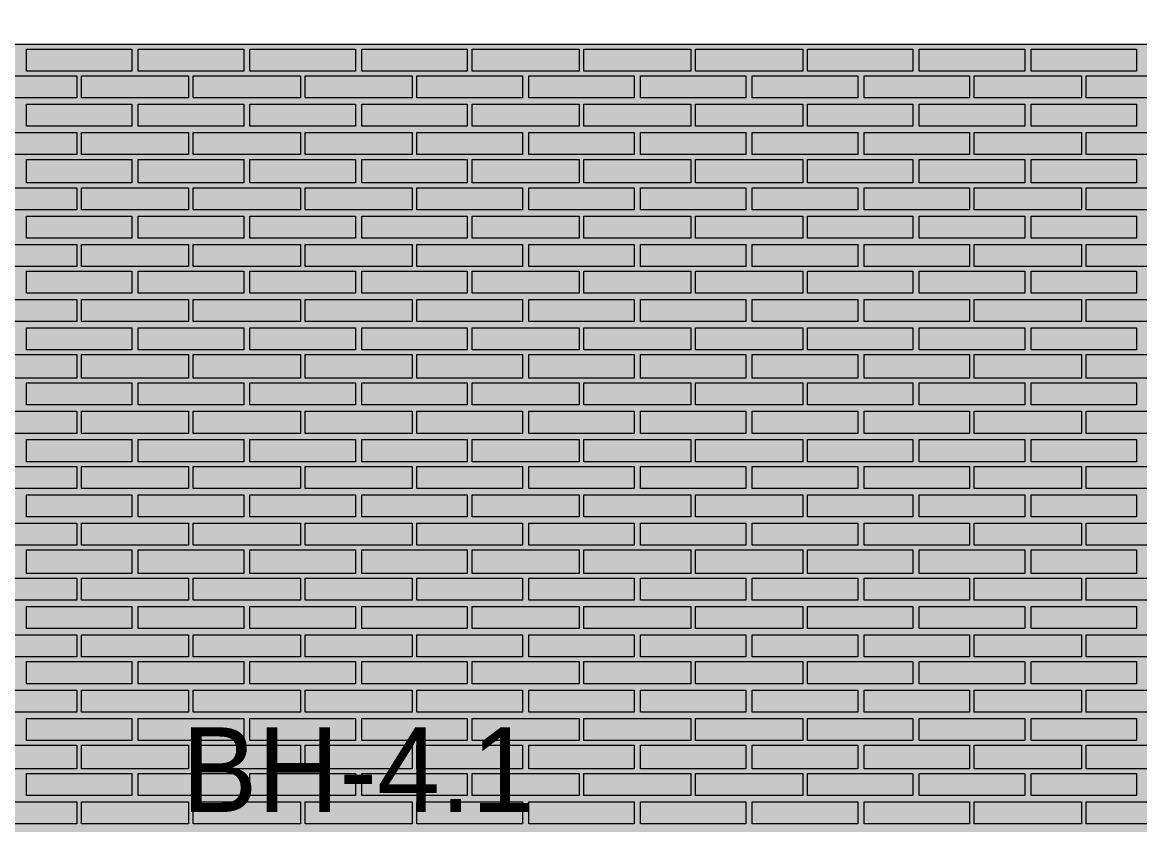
# Model space of a CAD drawing. Header units: millimetres. Extents: x -28928 to 100580, y -22867 to 36490.
# Drawn here: x 41017 to 44019, y 27993 to 30148 of the extents above; entities that cross this region are included whole.
import ezdxf

# ---------------------------------------------------------------- set-up
doc = ezdxf.new("R2010")
doc.units = ezdxf.units.MM
doc.layers.add('PDF _Геометрия', color=7, linetype='Continuous', true_color=0x8f8e8d)
doc.layers.add('PDF _Сплошная заливка', color=7, linetype='Continuous', true_color=0xffffff)
doc.layers.add('PDF _Текст', color=7, linetype='Continuous')

msp = doc.modelspace()

# ---------------------------------------------------------------- hatches: boundary and pattern name
at = {"layer": 'PDF _Сплошная заливка', "true_color": 0xdcd6cf, "transparency": 33554559}
msp.add_hatch(color=254, dxfattribs=at).paths.add_polyline_path([(19133.7, 30089.1), (19133.7, 16343.4), (52641.4, 16343.4), (52641.4, 30089.1)])

# ---------------------------------------------------------------- linework, layer by layer
at = {"layer": 'PDF _Геометрия', "color": 7, "lineweight": 9}
msp.add_lwpolyline([(82320.3, 30089.1), (82320.3, 30207.6), (82320.3, 30089.1), (-21934.3, 30089.1), (-21934.3, 30207.6), (82320.3, 30207.6)], dxfattribs=at)
at = {"layer": 'PDF _Геометрия', "lineweight": 9}
for points in [[(41311.4, 30076.4), (41311.4, 30017.2), (41028, 30017.2), (41028, 30076.4)], [(41611.8, 30076.4), (41611.8, 30017.2), (41328.4, 30017.2), (41328.4, 30076.4)], [(41912.2, 30076.4), (41912.2, 30017.2), (41628.7, 30017.2), (41628.7, 30076.4)], [(42212.6, 30076.4), (42212.6, 30017.2), (41929.1, 30017.2), (41929.1, 30076.4)], [(42513, 30076.4), (42513, 30017.2), (42225.3, 30017.2), (42225.3, 30076.4)], [(42813.4, 30076.4), (42813.4, 30017.2), (42525.7, 30017.2), (42525.7, 30076.4)], [(43113.7, 30076.4), (43113.7, 30017.2), (42826.1, 30017.2), (42826.1, 30076.4)], [(43409.9, 30076.4), (43409.9, 30017.2), (43126.4, 30017.2), (43126.4, 30076.4)], [(43710.3, 30076.4), (43710.3, 30017.2), (43426.8, 30017.2), (43426.8, 30076.4)], [(44010.7, 30076.4), (44010.7, 30017.2), (43727.2, 30017.2), (43727.2, 30076.4)], [(41163.4, 29945.3), (41019.5, 29945.3), (40879.9, 29945.3), (40879.9, 30004.5), (41019.5, 30004.5), (41163.4, 30004.5)], [(41463.7, 29945.3), (41319.9, 29945.3), (41176.1, 29945.3), (41176.1, 30004.5), (41319.9, 30004.5), (41463.7, 30004.5)], [(41764.1, 29945.3), (41620.3, 29945.3), (41476.4, 29945.3), (41476.4, 30004.5), (41620.3, 30004.5), (41764.1, 30004.5)], [(42064.5, 29945.3), (41920.7, 29945.3), (41776.8, 29945.3), (41776.8, 30004.5), (41920.7, 30004.5), (42064.5, 30004.5)], [(42360.7, 29945.3), (42221.1, 29945.3), (42077.2, 29945.3), (42077.2, 30004.5), (42221.1, 30004.5), (42360.7, 30004.5)], [(42661.1, 29945.3), (42521.4, 29945.3), (42377.6, 29945.3), (42377.6, 30004.5), (42521.4, 30004.5), (42661.1, 30004.5)], [(42961.4, 29945.3), (42817.6, 29945.3), (42678, 29945.3), (42678, 30004.5), (42817.6, 30004.5), (42961.4, 30004.5)], [(43261.8, 29945.3), (43118, 29945.3), (42978.4, 29945.3), (42978.4, 30004.5), (43118, 30004.5), (43261.8, 30004.5)], [(43562.2, 29945.3), (43418.4, 29945.3), (43278.7, 29945.3), (43278.7, 30004.5), (43418.4, 30004.5), (43562.2, 30004.5)], [(43862.6, 29945.3), (43718.7, 29945.3), (43574.9, 29945.3), (43574.9, 30004.5), (43718.7, 30004.5), (43862.6, 30004.5)], [(44163, 29945.3), (44019.1, 29945.3), (43875.3, 29945.3), (43875.3, 30004.5), (44019.1, 30004.5), (44163, 30004.5)], [(41311.4, 29928.4), (41311.4, 29869.1), (41028, 29869.1), (41028, 29928.4)], [(41611.8, 29928.4), (41611.8, 29869.1), (41328.4, 29869.1), (41328.4, 29928.4)], [(41912.2, 29928.4), (41912.2, 29869.1), (41628.7, 29869.1), (41628.7, 29928.4)], [(42212.6, 29928.4), (42212.6, 29869.1), (41929.1, 29869.1), (41929.1, 29928.4)], [(42513, 29928.4), (42513, 29869.1), (42225.3, 29869.1), (42225.3, 29928.4)], [(42813.4, 29928.4), (42813.4, 29869.1), (42525.7, 29869.1), (42525.7, 29928.4)], [(43113.7, 29928.4), (43113.7, 29869.1), (42826.1, 29869.1), (42826.1, 29928.4)], [(43409.9, 29928.4), (43409.9, 29869.1), (43126.4, 29869.1), (43126.4, 29928.4)], [(43710.3, 29928.4), (43710.3, 29869.1), (43426.8, 29869.1), (43426.8, 29928.4)], [(44010.7, 29928.4), (44010.7, 29869.1), (43727.2, 29869.1), (43727.2, 29928.4)], [(41163.4, 29793), (41019.5, 29793), (40879.9, 29793), (40879.9, 29852.2), (41019.5, 29852.2), (41163.4, 29852.2)], [(41463.7, 29793), (41319.9, 29793), (41176.1, 29793), (41176.1, 29852.2), (41319.9, 29852.2), (41463.7, 29852.2)], [(41764.1, 29793), (41620.3, 29793), (41476.4, 29793), (41476.4, 29852.2), (41620.3, 29852.2), (41764.1, 29852.2)], [(42064.5, 29793), (41920.7, 29793), (41776.8, 29793), (41776.8, 29852.2), (41920.7, 29852.2), (42064.5, 29852.2)], [(42360.7, 29793), (42221.1, 29793), (42077.2, 29793), (42077.2, 29852.2), (42221.1, 29852.2), (42360.7, 29852.2)], [(42661.1, 29793), (42521.4, 29793), (42377.6, 29793), (42377.6, 29852.2), (42521.4, 29852.2), (42661.1, 29852.2)], [(42961.4, 29793), (42817.6, 29793), (42678, 29793), (42678, 29852.2), (42817.6, 29852.2), (42961.4, 29852.2)], [(43261.8, 29793), (43118, 29793), (42978.4, 29793), (42978.4, 29852.2), (43118, 29852.2), (43261.8, 29852.2)], [(43562.2, 29793), (43418.4, 29793), (43278.7, 29793), (43278.7, 29852.2), (43418.4, 29852.2), (43562.2, 29852.2)], [(43862.6, 29793), (43718.7, 29793), (43574.9, 29793), (43574.9, 29852.2), (43718.7, 29852.2), (43862.6, 29852.2)], [(44163, 29793), (44019.1, 29793), (43875.3, 29793), (43875.3, 29852.2), (44019.1, 29852.2), (44163, 29852.2)], [(41311.4, 29780.3), (41311.4, 29716.8), (41028, 29716.8), (41028, 29780.3)], [(41611.8, 29780.3), (41611.8, 29716.8), (41328.4, 29716.8), (41328.4, 29780.3)], [(41912.2, 29780.3), (41912.2, 29716.8), (41628.7, 29716.8), (41628.7, 29780.3)], [(42212.6, 29780.3), (42212.6, 29716.8), (41929.1, 29716.8), (41929.1, 29780.3)], [(42513, 29780.3), (42513, 29716.8), (42225.3, 29716.8), (42225.3, 29780.3)], [(42813.4, 29780.3), (42813.4, 29716.8), (42525.7, 29716.8), (42525.7, 29780.3)], [(43113.7, 29780.3), (43113.7, 29716.8), (42826.1, 29716.8), (42826.1, 29780.3)], [(43409.9, 29780.3), (43409.9, 29716.8), (43126.4, 29716.8), (43126.4, 29780.3)], [(43710.3, 29780.3), (43710.3, 29716.8), (43426.8, 29716.8), (43426.8, 29780.3)], [(44010.7, 29780.3), (44010.7, 29716.8), (43727.2, 29716.8), (43727.2, 29780.3)], [(41163.4, 29644.9), (41019.5, 29644.9), (40879.9, 29644.9), (40879.9, 29704.1), (41019.5, 29704.1), (41163.4, 29704.1)], [(41463.7, 29644.9), (41319.9, 29644.9), (41176.1, 29644.9), (41176.1, 29704.1), (41319.9, 29704.1), (41463.7, 29704.1)], [(41764.1, 29644.9), (41620.3, 29644.9), (41476.4, 29644.9), (41476.4, 29704.1), (41620.3, 29704.1), (41764.1, 29704.1)], [(42064.5, 29644.9), (41920.7, 29644.9), (41776.8, 29644.9), (41776.8, 29704.1), (41920.7, 29704.1), (42064.5, 29704.1)], [(42360.7, 29644.9), (42221.1, 29644.9), (42077.2, 29644.9), (42077.2, 29704.1), (42221.1, 29704.1), (42360.7, 29704.1)], [(42661.1, 29644.9), (42521.4, 29644.9), (42377.6, 29644.9), (42377.6, 29704.1), (42521.4, 29704.1), (42661.1, 29704.1)], [(42961.4, 29644.9), (42817.6, 29644.9), (42678, 29644.9), (42678, 29704.1), (42817.6, 29704.1), (42961.4, 29704.1)], [(43261.8, 29644.9), (43118, 29644.9), (42978.4, 29644.9), (42978.4, 29704.1), (43118, 29704.1), (43261.8, 29704.1)], [(43562.2, 29644.9), (43418.4, 29644.9), (43278.7, 29644.9), (43278.7, 29704.1), (43418.4, 29704.1), (43562.2, 29704.1)], [(43862.6, 29644.9), (43718.7, 29644.9), (43574.9, 29644.9), (43574.9, 29704.1), (43718.7, 29704.1), (43862.6, 29704.1)], [(44163, 29644.9), (44019.1, 29644.9), (43875.3, 29644.9), (43875.3, 29704.1), (44019.1, 29704.1), (44163, 29704.1)], [(41311.4, 29628), (41311.4, 29568.7), (41028, 29568.7), (41028, 29628)], [(41611.8, 29628), (41611.8, 29568.7), (41328.4, 29568.7), (41328.4, 29628)], [(41912.2, 29628), (41912.2, 29568.7), (41628.7, 29568.7), (41628.7, 29628)], [(42212.6, 29628), (42212.6, 29568.7), (41929.1, 29568.7), (41929.1, 29628)], [(42513, 29628), (42513, 29568.7), (42225.3, 29568.7), (42225.3, 29628)], [(42813.4, 29628), (42813.4, 29568.7), (42525.7, 29568.7), (42525.7, 29628)], [(43113.7, 29628), (43113.7, 29568.7), (42826.1, 29568.7), (42826.1, 29628)], [(43409.9, 29628), (43409.9, 29568.7), (43126.4, 29568.7), (43126.4, 29628)], [(43710.3, 29628), (43710.3, 29568.7), (43426.8, 29568.7), (43426.8, 29628)], [(44010.7, 29628), (44010.7, 29568.7), (43727.2, 29568.7), (43727.2, 29628)], [(41163.4, 29492.6), (41019.5, 29492.6), (40879.9, 29492.6), (40879.9, 29551.8), (41019.5, 29551.8), (41163.4, 29551.8)], [(41463.7, 29492.6), (41319.9, 29492.6), (41176.1, 29492.6), (41176.1, 29551.8), (41319.9, 29551.8), (41463.7, 29551.8)], [(41764.1, 29492.6), (41620.3, 29492.6), (41476.4, 29492.6), (41476.4, 29551.8), (41620.3, 29551.8), (41764.1, 29551.8)], [(42064.5, 29492.6), (41920.7, 29492.6), (41776.8, 29492.6), (41776.8, 29551.8), (41920.7, 29551.8), (42064.5, 29551.8)], [(42360.7, 29492.6), (42221.1, 29492.6), (42077.2, 29492.6), (42077.2, 29551.8), (42221.1, 29551.8), (42360.7, 29551.8)], [(42661.1, 29492.6), (42521.4, 29492.6), (42377.6, 29492.6), (42377.6, 29551.8), (42521.4, 29551.8), (42661.1, 29551.8)], [(42961.4, 29492.6), (42817.6, 29492.6), (42678, 29492.6), (42678, 29551.8), (42817.6, 29551.8), (42961.4, 29551.8)], [(43261.8, 29492.6), (43118, 29492.6), (42978.4, 29492.6), (42978.4, 29551.8), (43118, 29551.8), (43261.8, 29551.8)], [(43562.2, 29492.6), (43418.4, 29492.6), (43278.7, 29492.6), (43278.7, 29551.8), (43418.4, 29551.8), (43562.2, 29551.8)], [(43862.6, 29492.6), (43718.7, 29492.6), (43574.9, 29492.6), (43574.9, 29551.8), (43718.7, 29551.8), (43862.6, 29551.8)], [(44163, 29492.6), (44019.1, 29492.6), (43875.3, 29492.6), (43875.3, 29551.8), (44019.1, 29551.8), (44163, 29551.8)], [(41311.4, 29479.9), (41311.4, 29420.7), (41028, 29420.7), (41028, 29479.9)], [(41611.8, 29479.9), (41611.8, 29420.7), (41328.4, 29420.7), (41328.4, 29479.9)], [(41912.2, 29479.9), (41912.2, 29420.7), (41628.7, 29420.7), (41628.7, 29479.9)], [(42212.6, 29479.9), (42212.6, 29420.7), (41929.1, 29420.7), (41929.1, 29479.9)], [(42513, 29479.9), (42513, 29420.7), (42225.3, 29420.7), (42225.3, 29479.9)], [(42813.4, 29479.9), (42813.4, 29420.7), (42525.7, 29420.7), (42525.7, 29479.9)], [(43113.7, 29479.9), (43113.7, 29420.7), (42826.1, 29420.7), (42826.1, 29479.9)], [(43409.9, 29479.9), (43409.9, 29420.7), (43126.4, 29420.7), (43126.4, 29479.9)], [(43710.3, 29479.9), (43710.3, 29420.7), (43426.8, 29420.7), (43426.8, 29479.9)], [(44010.7, 29479.9), (44010.7, 29420.7), (43727.2, 29420.7), (43727.2, 29479.9)], [(41163.4, 29344.5), (41019.5, 29344.5), (40879.9, 29344.5), (40879.9, 29403.7), (41019.5, 29403.7), (41163.4, 29403.7)], [(41463.7, 29344.5), (41319.9, 29344.5), (41176.1, 29344.5), (41176.1, 29403.7), (41319.9, 29403.7), (41463.7, 29403.7)], [(41764.1, 29344.5), (41620.3, 29344.5), (41476.4, 29344.5), (41476.4, 29403.7), (41620.3, 29403.7), (41764.1, 29403.7)], [(42064.5, 29344.5), (41920.7, 29344.5), (41776.8, 29344.5), (41776.8, 29403.7), (41920.7, 29403.7), (42064.5, 29403.7)], [(42360.7, 29344.5), (42221.1, 29344.5), (42077.2, 29344.5), (42077.2, 29403.7), (42221.1, 29403.7), (42360.7, 29403.7)], [(42661.1, 29344.5), (42521.4, 29344.5), (42377.6, 29344.5), (42377.6, 29403.7), (42521.4, 29403.7), (42661.1, 29403.7)], [(42961.4, 29344.5), (42817.6, 29344.5), (42678, 29344.5), (42678, 29403.7), (42817.6, 29403.7), (42961.4, 29403.7)], [(43261.8, 29344.5), (43118, 29344.5), (42978.4, 29344.5), (42978.4, 29403.7), (43118, 29403.7), (43261.8, 29403.7)], [(43562.2, 29344.5), (43418.4, 29344.5), (43278.7, 29344.5), (43278.7, 29403.7), (43418.4, 29403.7), (43562.2, 29403.7)], [(43862.6, 29344.5), (43718.7, 29344.5), (43574.9, 29344.5), (43574.9, 29403.7), (43718.7, 29403.7), (43862.6, 29403.7)], [(44163, 29344.5), (44019.1, 29344.5), (43875.3, 29344.5), (43875.3, 29403.7), (44019.1, 29403.7), (44163, 29403.7)], [(41311.4, 29327.6), (41311.4, 29268.4), (41028, 29268.4), (41028, 29327.6)], [(41611.8, 29327.6), (41611.8, 29268.4), (41328.4, 29268.4), (41328.4, 29327.6)], [(41912.2, 29327.6), (41912.2, 29268.4), (41628.7, 29268.4), (41628.7, 29327.6)], [(42212.6, 29327.6), (42212.6, 29268.4), (41929.1, 29268.4), (41929.1, 29327.6)], [(42513, 29327.6), (42513, 29268.4), (42225.3, 29268.4), (42225.3, 29327.6)], [(42813.4, 29327.6), (42813.4, 29268.4), (42525.7, 29268.4), (42525.7, 29327.6)], [(43113.7, 29327.6), (43113.7, 29268.4), (42826.1, 29268.4), (42826.1, 29327.6)], [(43409.9, 29327.6), (43409.9, 29268.4), (43126.4, 29268.4), (43126.4, 29327.6)], [(43710.3, 29327.6), (43710.3, 29268.4), (43426.8, 29268.4), (43426.8, 29327.6)], [(44010.7, 29327.6), (44010.7, 29268.4), (43727.2, 29268.4), (43727.2, 29327.6)], [(41163.4, 29192.2), (41019.5, 29192.2), (40879.9, 29192.2), (40879.9, 29255.7), (41019.5, 29255.7), (41163.4, 29255.7)], [(41463.7, 29192.2), (41319.9, 29192.2), (41176.1, 29192.2), (41176.1, 29255.7), (41319.9, 29255.7), (41463.7, 29255.7)], [(41764.1, 29192.2), (41620.3, 29192.2), (41476.4, 29192.2), (41476.4, 29255.7), (41620.3, 29255.7), (41764.1, 29255.7)], [(42064.5, 29192.2), (41920.7, 29192.2), (41776.8, 29192.2), (41776.8, 29255.7), (41920.7, 29255.7), (42064.5, 29255.7)], [(42360.7, 29192.2), (42221.1, 29192.2), (42077.2, 29192.2), (42077.2, 29255.7), (42221.1, 29255.7), (42360.7, 29255.7)], [(42661.1, 29192.2), (42521.4, 29192.2), (42377.6, 29192.2), (42377.6, 29255.7), (42521.4, 29255.7), (42661.1, 29255.7)], [(42961.4, 29192.2), (42817.6, 29192.2), (42678, 29192.2), (42678, 29255.7), (42817.6, 29255.7), (42961.4, 29255.7)], [(43261.8, 29192.2), (43118, 29192.2), (42978.4, 29192.2), (42978.4, 29255.7), (43118, 29255.7), (43261.8, 29255.7)], [(43562.2, 29192.2), (43418.4, 29192.2), (43278.7, 29192.2), (43278.7, 29255.7), (43418.4, 29255.7), (43562.2, 29255.7)], [(43862.6, 29192.2), (43718.7, 29192.2), (43574.9, 29192.2), (43574.9, 29255.7), (43718.7, 29255.7), (43862.6, 29255.7)], [(44163, 29192.2), (44019.1, 29192.2), (43875.3, 29192.2), (43875.3, 29255.7), (44019.1, 29255.7), (44163, 29255.7)], [(41311.4, 29179.5), (41311.4, 29120.3), (41028, 29120.3), (41028, 29179.5)], [(41611.8, 29179.5), (41611.8, 29120.3), (41328.4, 29120.3), (41328.4, 29179.5)], [(41912.2, 29179.5), (41912.2, 29120.3), (41628.7, 29120.3), (41628.7, 29179.5)], [(42212.6, 29179.5), (42212.6, 29120.3), (41929.1, 29120.3), (41929.1, 29179.5)], [(42513, 29179.5), (42513, 29120.3), (42225.3, 29120.3), (42225.3, 29179.5)], [(42813.4, 29179.5), (42813.4, 29120.3), (42525.7, 29120.3), (42525.7, 29179.5)], [(43113.7, 29179.5), (43113.7, 29120.3), (42826.1, 29120.3), (42826.1, 29179.5)], [(43409.9, 29179.5), (43409.9, 29120.3), (43126.4, 29120.3), (43126.4, 29179.5)], [(43710.3, 29179.5), (43710.3, 29120.3), (43426.8, 29120.3), (43426.8, 29179.5)], [(44010.7, 29179.5), (44010.7, 29120.3), (43727.2, 29120.3), (43727.2, 29179.5)], [(41163.4, 29044.1), (41019.5, 29044.1), (40879.9, 29044.1), (40879.9, 29103.4), (41019.5, 29103.4), (41163.4, 29103.4)], [(41463.7, 29044.1), (41319.9, 29044.1), (41176.1, 29044.1), (41176.1, 29103.4), (41319.9, 29103.4), (41463.7, 29103.4)], [(41764.1, 29044.1), (41620.3, 29044.1), (41476.4, 29044.1), (41476.4, 29103.4), (41620.3, 29103.4), (41764.1, 29103.4)], [(42064.5, 29044.1), (41920.7, 29044.1), (41776.8, 29044.1), (41776.8, 29103.4), (41920.7, 29103.4), (42064.5, 29103.4)], [(42360.7, 29044.1), (42221.1, 29044.1), (42077.2, 29044.1), (42077.2, 29103.4), (42221.1, 29103.4), (42360.7, 29103.4)], [(42661.1, 29044.1), (42521.4, 29044.1), (42377.6, 29044.1), (42377.6, 29103.4), (42521.4, 29103.4), (42661.1, 29103.4)], [(42961.4, 29044.1), (42817.6, 29044.1), (42678, 29044.1), (42678, 29103.4), (42817.6, 29103.4), (42961.4, 29103.4)], [(43261.8, 29044.1), (43118, 29044.1), (42978.4, 29044.1), (42978.4, 29103.4), (43118, 29103.4), (43261.8, 29103.4)], [(43562.2, 29044.1), (43418.4, 29044.1), (43278.7, 29044.1), (43278.7, 29103.4), (43418.4, 29103.4), (43562.2, 29103.4)], [(43862.6, 29044.1), (43718.7, 29044.1), (43574.9, 29044.1), (43574.9, 29103.4), (43718.7, 29103.4), (43862.6, 29103.4)], [(44163, 29044.1), (44019.1, 29044.1), (43875.3, 29044.1), (43875.3, 29103.4), (44019.1, 29103.4), (44163, 29103.4)], [(41311.4, 29027.2), (41311.4, 28968), (41028, 28968), (41028, 29027.2)], [(41611.8, 29027.2), (41611.8, 28968), (41328.4, 28968), (41328.4, 29027.2)], [(41912.2, 29027.2), (41912.2, 28968), (41628.7, 28968), (41628.7, 29027.2)], [(42212.6, 29027.2), (42212.6, 28968), (41929.1, 28968), (41929.1, 29027.2)], [(42513, 29027.2), (42513, 28968), (42225.3, 28968), (42225.3, 29027.2)], [(42813.4, 29027.2), (42813.4, 28968), (42525.7, 28968), (42525.7, 29027.2)], [(43113.7, 29027.2), (43113.7, 28968), (42826.1, 28968), (42826.1, 29027.2)], [(43409.9, 29027.2), (43409.9, 28968), (43126.4, 28968), (43126.4, 29027.2)], [(43710.3, 29027.2), (43710.3, 28968), (43426.8, 28968), (43426.8, 29027.2)], [(44010.7, 29027.2), (44010.7, 28968), (43727.2, 28968), (43727.2, 29027.2)], [(41163.4, 28896), (41019.5, 28896), (40879.9, 28896), (40879.9, 28955.3), (41019.5, 28955.3), (41163.4, 28955.3)], [(41463.7, 28896), (41319.9, 28896), (41176.1, 28896), (41176.1, 28955.3), (41319.9, 28955.3), (41463.7, 28955.3)], [(41764.1, 28896), (41620.3, 28896), (41476.4, 28896), (41476.4, 28955.3), (41620.3, 28955.3), (41764.1, 28955.3)], [(42064.5, 28896), (41920.7, 28896), (41776.8, 28896), (41776.8, 28955.3), (41920.7, 28955.3), (42064.5, 28955.3)], [(42360.7, 28896), (42221.1, 28896), (42077.2, 28896), (42077.2, 28955.3), (42221.1, 28955.3), (42360.7, 28955.3)], [(42661.1, 28896), (42521.4, 28896), (42377.6, 28896), (42377.6, 28955.3), (42521.4, 28955.3), (42661.1, 28955.3)], [(42961.4, 28896), (42817.6, 28896), (42678, 28896), (42678, 28955.3), (42817.6, 28955.3), (42961.4, 28955.3)], [(43261.8, 28896), (43118, 28896), (42978.4, 28896), (42978.4, 28955.3), (43118, 28955.3), (43261.8, 28955.3)], [(43562.2, 28896), (43418.4, 28896), (43278.7, 28896), (43278.7, 28955.3), (43418.4, 28955.3), (43562.2, 28955.3)], [(43862.6, 28896), (43718.7, 28896), (43574.9, 28896), (43574.9, 28955.3), (43718.7, 28955.3), (43862.6, 28955.3)], [(44163, 28896), (44019.1, 28896), (43875.3, 28896), (43875.3, 28955.3), (44019.1, 28955.3), (44163, 28955.3)], [(41311.4, 28879.1), (41311.4, 28819.9), (41028, 28819.9), (41028, 28879.1)], [(41611.8, 28879.1), (41611.8, 28819.9), (41328.4, 28819.9), (41328.4, 28879.1)], [(41912.2, 28879.1), (41912.2, 28819.9), (41628.7, 28819.9), (41628.7, 28879.1)], [(42212.6, 28879.1), (42212.6, 28819.9), (41929.1, 28819.9), (41929.1, 28879.1)], [(42513, 28879.1), (42513, 28819.9), (42225.3, 28819.9), (42225.3, 28879.1)], [(42813.4, 28879.1), (42813.4, 28819.9), (42525.7, 28819.9), (42525.7, 28879.1)], [(43113.7, 28879.1), (43113.7, 28819.9), (42826.1, 28819.9), (42826.1, 28879.1)], [(43409.9, 28879.1), (43409.9, 28819.9), (43126.4, 28819.9), (43126.4, 28879.1)], [(43710.3, 28879.1), (43710.3, 28819.9), (43426.8, 28819.9), (43426.8, 28879.1)], [(44010.7, 28879.1), (44010.7, 28819.9), (43727.2, 28819.9), (43727.2, 28879.1)], [(41163.4, 28743.7), (41019.5, 28743.7), (40879.9, 28743.7), (40879.9, 28803), (41019.5, 28803), (41163.4, 28803)], [(41463.7, 28743.7), (41319.9, 28743.7), (41176.1, 28743.7), (41176.1, 28803), (41319.9, 28803), (41463.7, 28803)], [(41764.1, 28743.7), (41620.3, 28743.7), (41476.4, 28743.7), (41476.4, 28803), (41620.3, 28803), (41764.1, 28803)], [(42064.5, 28743.7), (41920.7, 28743.7), (41776.8, 28743.7), (41776.8, 28803), (41920.7, 28803), (42064.5, 28803)], [(42360.7, 28743.7), (42221.1, 28743.7), (42077.2, 28743.7), (42077.2, 28803), (42221.1, 28803), (42360.7, 28803)], [(42661.1, 28743.7), (42521.4, 28743.7), (42377.6, 28743.7), (42377.6, 28803), (42521.4, 28803), (42661.1, 28803)], [(42961.4, 28743.7), (42817.6, 28743.7), (42678, 28743.7), (42678, 28803), (42817.6, 28803), (42961.4, 28803)], [(43261.8, 28743.7), (43118, 28743.7), (42978.4, 28743.7), (42978.4, 28803), (43118, 28803), (43261.8, 28803)], [(43562.2, 28743.7), (43418.4, 28743.7), (43278.7, 28743.7), (43278.7, 28803), (43418.4, 28803), (43562.2, 28803)], [(43862.6, 28743.7), (43718.7, 28743.7), (43574.9, 28743.7), (43574.9, 28803), (43718.7, 28803), (43862.6, 28803)], [(44163, 28743.7), (44019.1, 28743.7), (43875.3, 28743.7), (43875.3, 28803), (44019.1, 28803), (44163, 28803)], [(41311.4, 28731), (41311.4, 28667.6), (41028, 28667.6), (41028, 28731)], [(41611.8, 28731), (41611.8, 28667.6), (41328.4, 28667.6), (41328.4, 28731)], [(41912.2, 28731), (41912.2, 28667.6), (41628.7, 28667.6), (41628.7, 28731)], [(42212.6, 28731), (42212.6, 28667.6), (41929.1, 28667.6), (41929.1, 28731)], [(42513, 28731), (42513, 28667.6), (42225.3, 28667.6), (42225.3, 28731)], [(42813.4, 28731), (42813.4, 28667.6), (42525.7, 28667.6), (42525.7, 28731)], [(43113.7, 28731), (43113.7, 28667.6), (42826.1, 28667.6), (42826.1, 28731)], [(43409.9, 28731), (43409.9, 28667.6), (43126.4, 28667.6), (43126.4, 28731)], [(43710.3, 28731), (43710.3, 28667.6), (43426.8, 28667.6), (43426.8, 28731)], [(44010.7, 28731), (44010.7, 28667.6), (43727.2, 28667.6), (43727.2, 28731)], [(41163.4, 28595.7), (41019.5, 28595.7), (40879.9, 28595.7), (40879.9, 28654.9), (41019.5, 28654.9), (41163.4, 28654.9)], [(41463.7, 28595.7), (41319.9, 28595.7), (41176.1, 28595.7), (41176.1, 28654.9), (41319.9, 28654.9), (41463.7, 28654.9)], [(41764.1, 28595.7), (41620.3, 28595.7), (41476.4, 28595.7), (41476.4, 28654.9), (41620.3, 28654.9), (41764.1, 28654.9)], [(42064.5, 28595.7), (41920.7, 28595.7), (41776.8, 28595.7), (41776.8, 28654.9), (41920.7, 28654.9), (42064.5, 28654.9)], [(42360.7, 28595.7), (42221.1, 28595.7), (42077.2, 28595.7), (42077.2, 28654.9), (42221.1, 28654.9), (42360.7, 28654.9)], [(42661.1, 28595.7), (42521.4, 28595.7), (42377.6, 28595.7), (42377.6, 28654.9), (42521.4, 28654.9), (42661.1, 28654.9)], [(42961.4, 28595.7), (42817.6, 28595.7), (42678, 28595.7), (42678, 28654.9), (42817.6, 28654.9), (42961.4, 28654.9)], [(43261.8, 28595.7), (43118, 28595.7), (42978.4, 28595.7), (42978.4, 28654.9), (43118, 28654.9), (43261.8, 28654.9)], [(43562.2, 28595.7), (43418.4, 28595.7), (43278.7, 28595.7), (43278.7, 28654.9), (43418.4, 28654.9), (43562.2, 28654.9)], [(43862.6, 28595.7), (43718.7, 28595.7), (43574.9, 28595.7), (43574.9, 28654.9), (43718.7, 28654.9), (43862.6, 28654.9)], [(44163, 28595.7), (44019.1, 28595.7), (43875.3, 28595.7), (43875.3, 28654.9), (44019.1, 28654.9), (44163, 28654.9)], [(41311.4, 28578.7), (41311.4, 28519.5), (41028, 28519.5), (41028, 28578.7)], [(41611.8, 28578.7), (41611.8, 28519.5), (41328.4, 28519.5), (41328.4, 28578.7)], [(41912.2, 28578.7), (41912.2, 28519.5), (41628.7, 28519.5), (41628.7, 28578.7)], [(42212.6, 28578.7), (42212.6, 28519.5), (41929.1, 28519.5), (41929.1, 28578.7)], [(42513, 28578.7), (42513, 28519.5), (42225.3, 28519.5), (42225.3, 28578.7)], [(42813.4, 28578.7), (42813.4, 28519.5), (42525.7, 28519.5), (42525.7, 28578.7)], [(43113.7, 28578.7), (43113.7, 28519.5), (42826.1, 28519.5), (42826.1, 28578.7)], [(43409.9, 28578.7), (43409.9, 28519.5), (43126.4, 28519.5), (43126.4, 28578.7)], [(43710.3, 28578.7), (43710.3, 28519.5), (43426.8, 28519.5), (43426.8, 28578.7)], [(44010.7, 28578.7), (44010.7, 28519.5), (43727.2, 28519.5), (43727.2, 28578.7)], [(41163.4, 28443.4), (41019.5, 28443.4), (40879.9, 28443.4), (40879.9, 28502.6), (41019.5, 28502.6), (41163.4, 28502.6)], [(41463.7, 28443.4), (41319.9, 28443.4), (41176.1, 28443.4), (41176.1, 28502.6), (41319.9, 28502.6), (41463.7, 28502.6)], [(41764.1, 28443.4), (41620.3, 28443.4), (41476.4, 28443.4), (41476.4, 28502.6), (41620.3, 28502.6), (41764.1, 28502.6)], [(42064.5, 28443.4), (41920.7, 28443.4), (41776.8, 28443.4), (41776.8, 28502.6), (41920.7, 28502.6), (42064.5, 28502.6)], [(42360.7, 28443.4), (42221.1, 28443.4), (42077.2, 28443.4), (42077.2, 28502.6), (42221.1, 28502.6), (42360.7, 28502.6)], [(42661.1, 28443.4), (42521.4, 28443.4), (42377.6, 28443.4), (42377.6, 28502.6), (42521.4, 28502.6), (42661.1, 28502.6)], [(42961.4, 28443.4), (42817.6, 28443.4), (42678, 28443.4), (42678, 28502.6), (42817.6, 28502.6), (42961.4, 28502.6)], [(43261.8, 28443.4), (43118, 28443.4), (42978.4, 28443.4), (42978.4, 28502.6), (43118, 28502.6), (43261.8, 28502.6)], [(43562.2, 28443.4), (43418.4, 28443.4), (43278.7, 28443.4), (43278.7, 28502.6), (43418.4, 28502.6), (43562.2, 28502.6)], [(43862.6, 28443.4), (43718.7, 28443.4), (43574.9, 28443.4), (43574.9, 28502.6), (43718.7, 28502.6), (43862.6, 28502.6)], [(44163, 28443.4), (44019.1, 28443.4), (43875.3, 28443.4), (43875.3, 28502.6), (44019.1, 28502.6), (44163, 28502.6)], [(41311.4, 28430.7), (41311.4, 28371.4), (41028, 28371.4), (41028, 28430.7)], [(41611.8, 28430.7), (41611.8, 28371.4), (41328.4, 28371.4), (41328.4, 28430.7)], [(41912.2, 28430.7), (41912.2, 28371.4), (41628.7, 28371.4), (41628.7, 28430.7)], [(42212.6, 28430.7), (42212.6, 28371.4), (41929.1, 28371.4), (41929.1, 28430.7)], [(42513, 28430.7), (42513, 28371.4), (42225.3, 28371.4), (42225.3, 28430.7)], [(42813.4, 28430.7), (42813.4, 28371.4), (42525.7, 28371.4), (42525.7, 28430.7)], [(43113.7, 28430.7), (43113.7, 28371.4), (42826.1, 28371.4), (42826.1, 28430.7)], [(43409.9, 28430.7), (43409.9, 28371.4), (43126.4, 28371.4), (43126.4, 28430.7)], [(43710.3, 28430.7), (43710.3, 28371.4), (43426.8, 28371.4), (43426.8, 28430.7)], [(44010.7, 28430.7), (44010.7, 28371.4), (43727.2, 28371.4), (43727.2, 28430.7)], [(41163.4, 28295.3), (41019.5, 28295.3), (40879.9, 28295.3), (40879.9, 28354.5), (41019.5, 28354.5), (41163.4, 28354.5)], [(41463.7, 28295.3), (41319.9, 28295.3), (41176.1, 28295.3), (41176.1, 28354.5), (41319.9, 28354.5), (41463.7, 28354.5)], [(41764.1, 28295.3), (41620.3, 28295.3), (41476.4, 28295.3), (41476.4, 28354.5), (41620.3, 28354.5), (41764.1, 28354.5)], [(42064.5, 28295.3), (41920.7, 28295.3), (41776.8, 28295.3), (41776.8, 28354.5), (41920.7, 28354.5), (42064.5, 28354.5)], [(42360.7, 28295.3), (42221.1, 28295.3), (42077.2, 28295.3), (42077.2, 28354.5), (42221.1, 28354.5), (42360.7, 28354.5)], [(42661.1, 28295.3), (42521.4, 28295.3), (42377.6, 28295.3), (42377.6, 28354.5), (42521.4, 28354.5), (42661.1, 28354.5)], [(42961.4, 28295.3), (42817.6, 28295.3), (42678, 28295.3), (42678, 28354.5), (42817.6, 28354.5), (42961.4, 28354.5)], [(43261.8, 28295.3), (43118, 28295.3), (42978.4, 28295.3), (42978.4, 28354.5), (43118, 28354.5), (43261.8, 28354.5)], [(43562.2, 28295.3), (43418.4, 28295.3), (43278.7, 28295.3), (43278.7, 28354.5), (43418.4, 28354.5), (43562.2, 28354.5)], [(43862.6, 28295.3), (43718.7, 28295.3), (43574.9, 28295.3), (43574.9, 28354.5), (43718.7, 28354.5), (43862.6, 28354.5)], [(44163, 28295.3), (44019.1, 28295.3), (43875.3, 28295.3), (43875.3, 28354.5), (44019.1, 28354.5), (44163, 28354.5)], [(41311.4, 28278.4), (41311.4, 28219.1), (41028, 28219.1), (41028, 28278.4)], [(41611.8, 28278.4), (41611.8, 28219.1), (41328.4, 28219.1), (41328.4, 28278.4)], [(41912.2, 28278.4), (41912.2, 28219.1), (41628.7, 28219.1), (41628.7, 28278.4)], [(42212.6, 28278.4), (42212.6, 28219.1), (41929.1, 28219.1), (41929.1, 28278.4)], [(42513, 28278.4), (42513, 28219.1), (42225.3, 28219.1), (42225.3, 28278.4)], [(42813.4, 28278.4), (42813.4, 28219.1), (42525.7, 28219.1), (42525.7, 28278.4)], [(43113.7, 28278.4), (43113.7, 28219.1), (42826.1, 28219.1), (42826.1, 28278.4)], [(43409.9, 28278.4), (43409.9, 28219.1), (43126.4, 28219.1), (43126.4, 28278.4)], [(43710.3, 28278.4), (43710.3, 28219.1), (43426.8, 28219.1), (43426.8, 28278.4)], [(44010.7, 28278.4), (44010.7, 28219.1), (43727.2, 28219.1), (43727.2, 28278.4)], [(41163.4, 28143), (41019.5, 28143), (40879.9, 28143), (40879.9, 28206.4), (41019.5, 28206.4), (41163.4, 28206.4)], [(41463.7, 28143), (41319.9, 28143), (41176.1, 28143), (41176.1, 28206.4), (41319.9, 28206.4), (41463.7, 28206.4)], [(41764.1, 28143), (41620.3, 28143), (41476.4, 28143), (41476.4, 28206.4), (41620.3, 28206.4), (41764.1, 28206.4)], [(42064.5, 28143), (41920.7, 28143), (41776.8, 28143), (41776.8, 28206.4), (41920.7, 28206.4), (42064.5, 28206.4)], [(42360.7, 28143), (42221.1, 28143), (42077.2, 28143), (42077.2, 28206.4), (42221.1, 28206.4), (42360.7, 28206.4)], [(42661.1, 28143), (42521.4, 28143), (42377.6, 28143), (42377.6, 28206.4), (42521.4, 28206.4), (42661.1, 28206.4)], [(42961.4, 28143), (42817.6, 28143), (42678, 28143), (42678, 28206.4), (42817.6, 28206.4), (42961.4, 28206.4)], [(43261.8, 28143), (43118, 28143), (42978.4, 28143), (42978.4, 28206.4), (43118, 28206.4), (43261.8, 28206.4)], [(43562.2, 28143), (43418.4, 28143), (43278.7, 28143), (43278.7, 28206.4), (43418.4, 28206.4), (43562.2, 28206.4)], [(43862.6, 28143), (43718.7, 28143), (43574.9, 28143), (43574.9, 28206.4), (43718.7, 28206.4), (43862.6, 28206.4)], [(44163, 28143), (44019.1, 28143), (43875.3, 28143), (43875.3, 28206.4), (44019.1, 28206.4), (44163, 28206.4)], [(41311.4, 28130.3), (41311.4, 28071), (41028, 28071), (41028, 28130.3)], [(41611.8, 28130.3), (41611.8, 28071), (41328.4, 28071), (41328.4, 28130.3)], [(41912.2, 28130.3), (41912.2, 28071), (41628.7, 28071), (41628.7, 28130.3)], [(42212.6, 28130.3), (42212.6, 28071), (41929.1, 28071), (41929.1, 28130.3)], [(42513, 28130.3), (42513, 28071), (42225.3, 28071), (42225.3, 28130.3)], [(42813.4, 28130.3), (42813.4, 28071), (42525.7, 28071), (42525.7, 28130.3)], [(43113.7, 28130.3), (43113.7, 28071), (42826.1, 28071), (42826.1, 28130.3)], [(43409.9, 28130.3), (43409.9, 28071), (43126.4, 28071), (43126.4, 28130.3)], [(43710.3, 28130.3), (43710.3, 28071), (43426.8, 28071), (43426.8, 28130.3)], [(44010.7, 28130.3), (44010.7, 28071), (43727.2, 28071), (43727.2, 28130.3)], [(41163.4, 27994.9), (41019.5, 27994.9), (40879.9, 27994.9), (40879.9, 28054.1), (41019.5, 28054.1), (41163.4, 28054.1)], [(41463.7, 27994.9), (41319.9, 27994.9), (41176.1, 27994.9), (41176.1, 28054.1), (41319.9, 28054.1), (41463.7, 28054.1)], [(41764.1, 27994.9), (41620.3, 27994.9), (41476.4, 27994.9), (41476.4, 28054.1), (41620.3, 28054.1), (41764.1, 28054.1)], [(42064.5, 27994.9), (41920.7, 27994.9), (41776.8, 27994.9), (41776.8, 28054.1), (41920.7, 28054.1), (42064.5, 28054.1)], [(42360.7, 27994.9), (42221.1, 27994.9), (42077.2, 27994.9), (42077.2, 28054.1), (42221.1, 28054.1), (42360.7, 28054.1)], [(42661.1, 27994.9), (42521.4, 27994.9), (42377.6, 27994.9), (42377.6, 28054.1), (42521.4, 28054.1), (42661.1, 28054.1)], [(42961.4, 27994.9), (42817.6, 27994.9), (42678, 27994.9), (42678, 28054.1), (42817.6, 28054.1), (42961.4, 28054.1)], [(43261.8, 27994.9), (43118, 27994.9), (42978.4, 27994.9), (42978.4, 28054.1), (43118, 28054.1), (43261.8, 28054.1)], [(43562.2, 27994.9), (43418.4, 27994.9), (43278.7, 27994.9), (43278.7, 28054.1), (43418.4, 28054.1), (43562.2, 28054.1)], [(43862.6, 27994.9), (43718.7, 27994.9), (43574.9, 27994.9), (43574.9, 28054.1), (43718.7, 28054.1), (43862.6, 28054.1)], [(44163, 27994.9), (44019.1, 27994.9), (43875.3, 27994.9), (43875.3, 28054.1), (44019.1, 28054.1), (44163, 28054.1)]]:
    msp.add_lwpolyline(points, close=True, dxfattribs=at)

# ---------------------------------------------------------------- texts
at = {"layer": 'PDF _Текст', "insert": (41445.3, 28140.5), "char_height": 227.71, "attachment_point": 4, "style": ''}
msp.add_mtext('ВН-4.1', dxfattribs=at)

doc.saveas('drawing.dxf')
